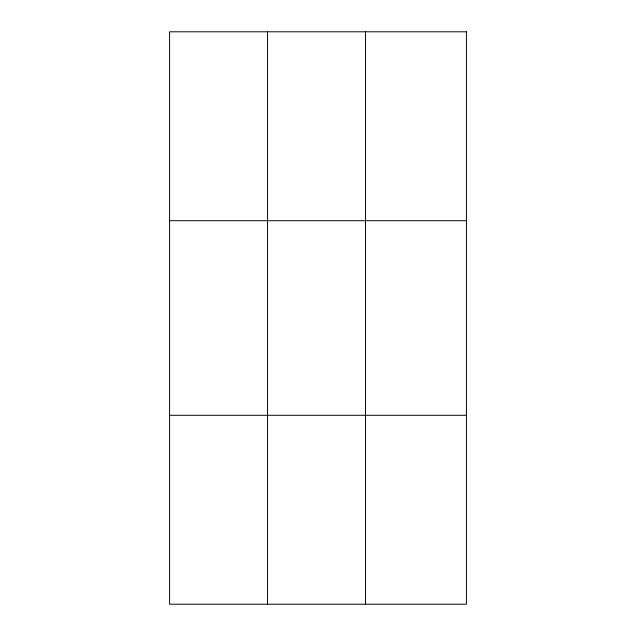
<?xml version="1.0" encoding="UTF-8"?>
<svg xmlns="http://www.w3.org/2000/svg" width="636" height="636" viewBox="0 0 636 636"><rect width="100%" height="100%" fill="white"/><g stroke="black" fill="none" stroke-linecap="round" stroke-linejoin="round"><path stroke-width="0.95" d="M267.533 604.2L267.533 31.8M365.493 604.2L365.493 31.8M169.581 220.692L466.419 220.692M169.581 415.308L466.419 415.308M466.419 31.8L466.419 604.2L169.581 604.2L169.581 31.8L466.419 31.8"/></g></svg>
